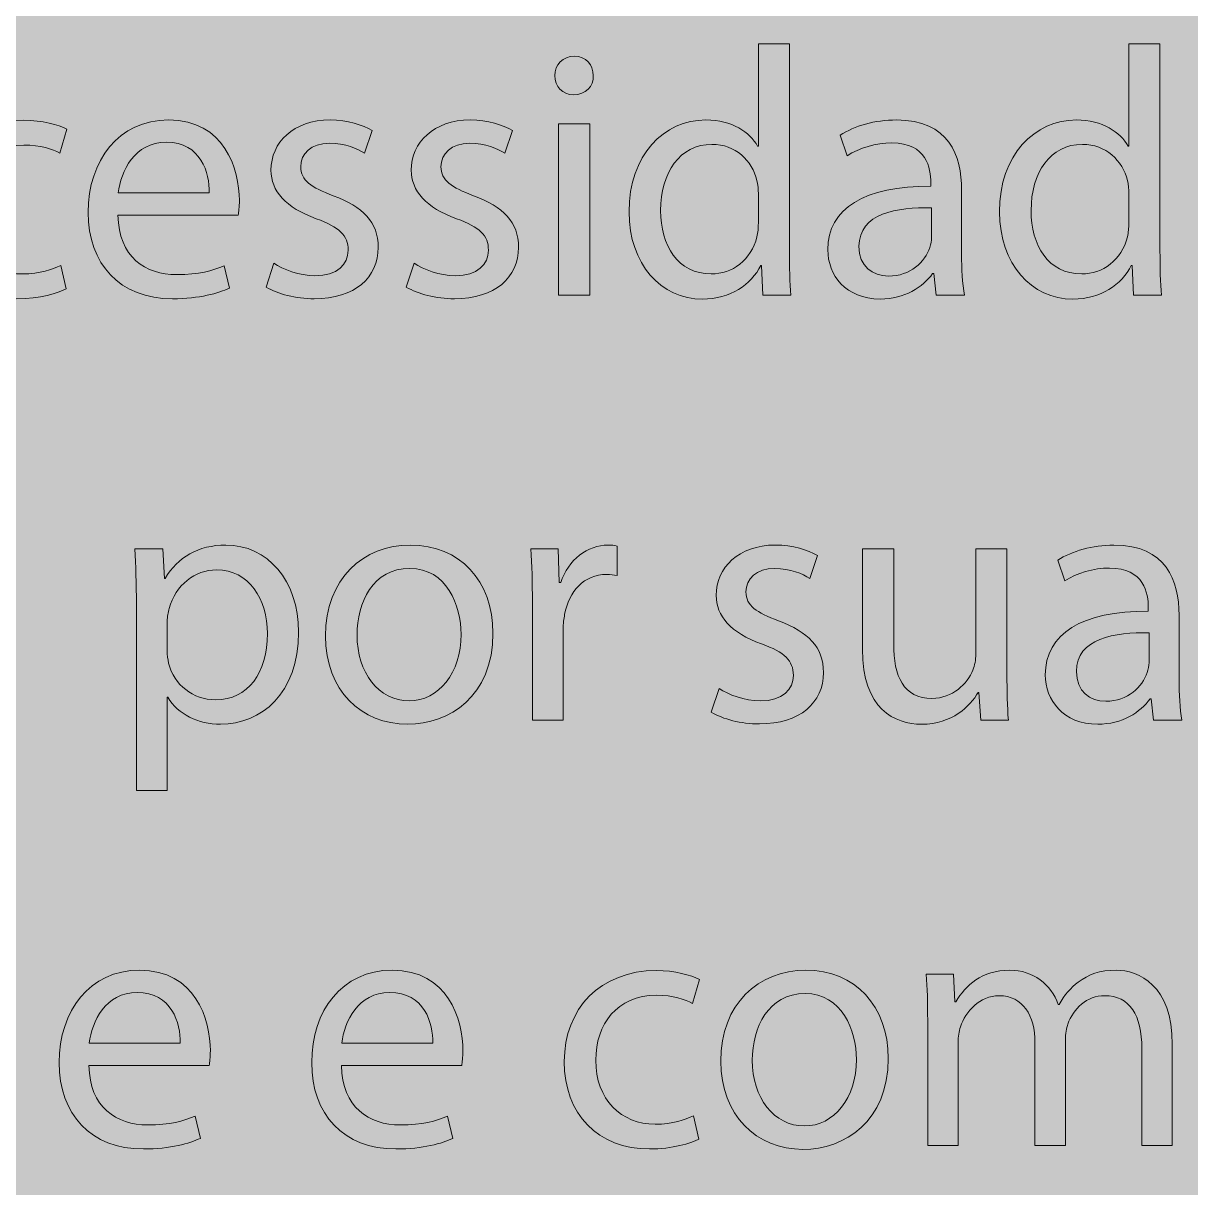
# Model space of a CAD drawing. Header units: inches. Extents: x -507 to 1392, y -754 to 68.
# Drawn here: x -175.44 to -135.9, y -140.87 to -101.44 of the extents above; entities that cross this region are included whole.
import ezdxf

# ---------------------------------------------------------------- set-up
doc = ezdxf.new("R2010")
doc.units = ezdxf.units.IN
doc.header["$MEASUREMENT"] = 0
doc.layers.add('Front', color=7, linetype='Continuous')
picture_1 = doc.add_image_def('image1.png', size_in_pixel=(3301, 2181))
picture_2 = doc.add_image_def('image10.png', size_in_pixel=(3013, 3012))

# ---------------------------------------------------------------- blocks, each defined once
blk = doc.blocks.new('block 3')
at = {"layer": 'Front', "true_color": 0x326699}
h = blk.add_hatch(color=165, dxfattribs=at)
h.dxf.hatch_style = 2
h.paths.add_polyline_path([(-211, -462.1), (-211, 61.249), (581, 61.249), (581, -462.1)])
at = {"layer": 'Front'}
image = blk.add_image(picture_1, insert=(-211, -462.191), size_in_units=(792.24, 523.44), dxfattribs=at)
blk = doc.blocks.new('block 48')
at = {"layer": 'Front', "true_color": 0x231f20}
h = blk.add_hatch(color=250, dxfattribs=at)
h.dxf.hatch_style = 2
edge = h.paths.add_edge_path()
edge.add_spline(control_points=[(-149.49, -102.13), (-149.49, -102.13), (-149.49, -109.146), (-149.49, -109.146), (-149.49, -109.662), (-149.478, -110.25), (-149.442, -110.646), (-149.442, -110.646), (-150.39, -110.646), (-150.39, -110.646), (-150.39, -110.646), (-150.438, -109.638), (-150.438, -109.638), (-150.438, -109.638), (-150.461, -109.638), (-150.461, -109.638), (-150.786, -110.286), (-151.493, -110.777), (-152.44, -110.777), (-153.844, -110.777), (-154.923, -109.59), (-154.923, -107.827), (-154.935, -105.896), (-153.736, -104.709), (-152.321, -104.709), (-151.433, -104.709), (-150.833, -105.128), (-150.569, -105.596), (-150.569, -105.596), (-150.545, -105.596), (-150.545, -105.596), (-150.545, -105.596), (-150.545, -102.13), (-150.545, -102.13), (-150.545, -102.13), (-149.49, -102.13), (-149.49, -102.13)], knot_values=[0, 0, 0, 0, 1, 1, 1, 2, 2, 2, 3, 3, 3, 4, 4, 4, 5, 5, 5, 6, 6, 6, 7, 7, 7, 8, 8, 8, 9, 9, 9, 10, 10, 10, 11, 11, 11, 12, 12, 12, 12], degree=3, periodic=1)
edge = h.paths.add_edge_path()
edge.add_spline(control_points=[(-150.545, -107.204), (-150.545, -107.071), (-150.558, -106.892), (-150.594, -106.76), (-150.75, -106.088), (-151.325, -105.536), (-152.117, -105.536), (-153.208, -105.536), (-153.856, -106.496), (-153.856, -107.779), (-153.856, -108.955), (-153.28, -109.926), (-152.141, -109.926), (-151.433, -109.926), (-150.786, -109.458), (-150.594, -108.667), (-150.558, -108.522), (-150.545, -108.379), (-150.545, -108.211), (-150.545, -108.211), (-150.545, -107.204), (-150.545, -107.204)], knot_values=[0, 0, 0, 0, 1, 1, 1, 2, 2, 2, 3, 3, 3, 4, 4, 4, 5, 5, 5, 6, 6, 6, 7, 7, 7, 7], degree=3, periodic=1)
h = blk.add_hatch(color=250, dxfattribs=at)
h.dxf.hatch_style = 2
edge = h.paths.add_edge_path()
edge.add_spline(control_points=[(-136.938, -102.13), (-136.938, -102.13), (-136.938, -109.146), (-136.938, -109.146), (-136.938, -109.662), (-136.926, -110.25), (-136.891, -110.646), (-136.891, -110.646), (-137.838, -110.646), (-137.838, -110.646), (-137.838, -110.646), (-137.886, -109.638), (-137.886, -109.638), (-137.886, -109.638), (-137.91, -109.638), (-137.91, -109.638), (-138.234, -110.286), (-138.941, -110.777), (-139.889, -110.777), (-141.292, -110.777), (-142.372, -109.59), (-142.372, -107.827), (-142.383, -105.896), (-141.184, -104.709), (-139.769, -104.709), (-138.881, -104.709), (-138.282, -105.128), (-138.018, -105.596), (-138.018, -105.596), (-137.994, -105.596), (-137.994, -105.596), (-137.994, -105.596), (-137.994, -102.13), (-137.994, -102.13), (-137.994, -102.13), (-136.938, -102.13), (-136.938, -102.13)], knot_values=[0, 0, 0, 0, 1, 1, 1, 2, 2, 2, 3, 3, 3, 4, 4, 4, 5, 5, 5, 6, 6, 6, 7, 7, 7, 8, 8, 8, 9, 9, 9, 10, 10, 10, 11, 11, 11, 12, 12, 12, 12], degree=3, periodic=1)
edge = h.paths.add_edge_path()
edge.add_spline(control_points=[(-137.994, -107.204), (-137.994, -107.071), (-138.006, -106.892), (-138.042, -106.76), (-138.198, -106.088), (-138.773, -105.536), (-139.565, -105.536), (-140.656, -105.536), (-141.304, -106.496), (-141.304, -107.779), (-141.304, -108.955), (-140.729, -109.926), (-139.589, -109.926), (-138.881, -109.926), (-138.234, -109.458), (-138.042, -108.667), (-138.006, -108.522), (-137.994, -108.379), (-137.994, -108.211), (-137.994, -108.211), (-137.994, -107.204), (-137.994, -107.204)], knot_values=[0, 0, 0, 0, 1, 1, 1, 2, 2, 2, 3, 3, 3, 4, 4, 4, 5, 5, 5, 6, 6, 6, 7, 7, 7, 7], degree=3, periodic=1)
h = blk.add_hatch(color=250, dxfattribs=at)
h.dxf.hatch_style = 2
edge = h.paths.add_edge_path()
edge.add_spline(control_points=[(-156.136, -103.209), (-156.124, -103.569), (-156.388, -103.857), (-156.808, -103.857), (-157.18, -103.857), (-157.443, -103.569), (-157.443, -103.209), (-157.443, -102.838), (-157.167, -102.55), (-156.784, -102.55), (-156.388, -102.55), (-156.136, -102.838), (-156.136, -103.209)], knot_values=[0, 0, 0, 0, 1, 1, 1, 2, 2, 2, 3, 3, 3, 4, 4, 4, 4], degree=3, periodic=1)
h.paths.add_polyline_path([(-157.312, -110.646), (-157.312, -104.841), (-156.256, -104.841), (-156.256, -110.646)])
h = blk.add_hatch(color=250, dxfattribs=at)
h.dxf.hatch_style = 2
edge = h.paths.add_edge_path()
edge.add_spline(control_points=[(-173.994, -110.43), (-174.27, -110.574), (-174.881, -110.766), (-175.661, -110.766), (-177.412, -110.766), (-178.551, -109.578), (-178.551, -107.803), (-178.551, -106.016), (-177.328, -104.721), (-175.433, -104.721), (-174.809, -104.721), (-174.257, -104.876), (-173.97, -105.021), (-173.97, -105.021), (-174.209, -105.836), (-174.209, -105.836), (-174.461, -105.692), (-174.857, -105.56), (-175.433, -105.56), (-176.764, -105.56), (-177.484, -106.544), (-177.484, -107.755), (-177.484, -109.098), (-176.62, -109.926), (-175.469, -109.926), (-174.869, -109.926), (-174.473, -109.77), (-174.173, -109.638), (-174.173, -109.638), (-173.994, -110.43), (-173.994, -110.43)], knot_values=[0, 0, 0, 0, 1, 1, 1, 2, 2, 2, 3, 3, 3, 4, 4, 4, 5, 5, 5, 6, 6, 6, 7, 7, 7, 8, 8, 8, 9, 9, 9, 10, 10, 10, 10], degree=3, periodic=1)
h = blk.add_hatch(color=250, dxfattribs=at)
h.dxf.hatch_style = 2
edge = h.paths.add_edge_path()
edge.add_spline(control_points=[(-172.24, -107.935), (-172.216, -109.362), (-171.305, -109.95), (-170.249, -109.95), (-169.494, -109.95), (-169.038, -109.818), (-168.642, -109.65), (-168.642, -109.65), (-168.462, -110.406), (-168.462, -110.406), (-168.834, -110.574), (-169.469, -110.766), (-170.393, -110.766), (-172.18, -110.766), (-173.248, -109.59), (-173.248, -107.839), (-173.248, -106.088), (-172.216, -104.709), (-170.525, -104.709), (-168.63, -104.709), (-168.126, -106.376), (-168.126, -107.443), (-168.126, -107.659), (-168.15, -107.827), (-168.162, -107.935), (-168.162, -107.935), (-172.24, -107.935), (-172.24, -107.935)], knot_values=[0, 0, 0, 0, 1, 1, 1, 2, 2, 2, 3, 3, 3, 4, 4, 4, 5, 5, 5, 6, 6, 6, 7, 7, 7, 8, 8, 8, 9, 9, 9, 9], degree=3, periodic=1)
edge = h.paths.add_edge_path()
edge.add_spline(control_points=[(-169.146, -107.179), (-169.134, -106.508), (-169.421, -105.464), (-170.609, -105.464), (-171.676, -105.464), (-172.144, -106.448), (-172.228, -107.179), (-172.228, -107.179), (-169.146, -107.179), (-169.146, -107.179)], knot_values=[0, 0, 0, 0, 1, 1, 1, 2, 2, 2, 3, 3, 3, 3], degree=3, periodic=1)
h = blk.add_hatch(color=250, dxfattribs=at)
h.dxf.hatch_style = 2
edge = h.paths.add_edge_path()
edge.add_spline(control_points=[(-166.959, -109.566), (-166.647, -109.77), (-166.096, -109.986), (-165.568, -109.986), (-164.8, -109.986), (-164.441, -109.602), (-164.441, -109.123), (-164.441, -108.619), (-164.741, -108.343), (-165.52, -108.055), (-166.563, -107.683), (-167.055, -107.107), (-167.055, -106.412), (-167.055, -105.477), (-166.3, -104.709), (-165.052, -104.709), (-164.465, -104.709), (-163.949, -104.876), (-163.625, -105.068), (-163.625, -105.068), (-163.889, -105.836), (-163.889, -105.836), (-164.117, -105.692), (-164.537, -105.5), (-165.076, -105.5), (-165.7, -105.5), (-166.048, -105.86), (-166.048, -106.292), (-166.048, -106.771), (-165.7, -106.987), (-164.944, -107.275), (-163.937, -107.659), (-163.421, -108.163), (-163.421, -109.026), (-163.421, -110.046), (-164.213, -110.766), (-165.592, -110.766), (-166.228, -110.766), (-166.815, -110.609), (-167.223, -110.37), (-167.223, -110.37), (-166.959, -109.566), (-166.959, -109.566)], knot_values=[0, 0, 0, 0, 1, 1, 1, 2, 2, 2, 3, 3, 3, 4, 4, 4, 5, 5, 5, 6, 6, 6, 7, 7, 7, 8, 8, 8, 9, 9, 9, 10, 10, 10, 11, 11, 11, 12, 12, 12, 13, 13, 13, 14, 14, 14, 14], degree=3, periodic=1)
h = blk.add_hatch(color=250, dxfattribs=at)
h.dxf.hatch_style = 2
edge = h.paths.add_edge_path()
edge.add_spline(control_points=[(-162.208, -109.566), (-161.896, -109.77), (-161.344, -109.986), (-160.816, -109.986), (-160.048, -109.986), (-159.689, -109.602), (-159.689, -109.123), (-159.689, -108.619), (-159.989, -108.343), (-160.768, -108.055), (-161.812, -107.683), (-162.303, -107.107), (-162.303, -106.412), (-162.303, -105.477), (-161.548, -104.709), (-160.3, -104.709), (-159.713, -104.709), (-159.197, -104.876), (-158.873, -105.068), (-158.873, -105.068), (-159.137, -105.836), (-159.137, -105.836), (-159.365, -105.692), (-159.785, -105.5), (-160.324, -105.5), (-160.948, -105.5), (-161.296, -105.86), (-161.296, -106.292), (-161.296, -106.771), (-160.948, -106.987), (-160.192, -107.275), (-159.185, -107.659), (-158.669, -108.163), (-158.669, -109.026), (-158.669, -110.046), (-159.461, -110.766), (-160.84, -110.766), (-161.476, -110.766), (-162.063, -110.609), (-162.471, -110.37), (-162.471, -110.37), (-162.208, -109.566), (-162.208, -109.566)], knot_values=[0, 0, 0, 0, 1, 1, 1, 2, 2, 2, 3, 3, 3, 4, 4, 4, 5, 5, 5, 6, 6, 6, 7, 7, 7, 8, 8, 8, 9, 9, 9, 10, 10, 10, 11, 11, 11, 12, 12, 12, 13, 13, 13, 14, 14, 14, 14], degree=3, periodic=1)
h = blk.add_hatch(color=250, dxfattribs=at)
h.dxf.hatch_style = 2
edge = h.paths.add_edge_path()
edge.add_spline(control_points=[(-144.521, -110.646), (-144.521, -110.646), (-144.605, -109.914), (-144.605, -109.914), (-144.605, -109.914), (-144.642, -109.914), (-144.642, -109.914), (-144.965, -110.37), (-145.589, -110.777), (-146.417, -110.777), (-147.592, -110.777), (-148.191, -109.95), (-148.191, -109.11), (-148.191, -107.707), (-146.944, -106.939), (-144.702, -106.952), (-144.702, -106.952), (-144.702, -106.832), (-144.702, -106.832), (-144.702, -106.352), (-144.833, -105.488), (-146.021, -105.488), (-146.561, -105.488), (-147.124, -105.656), (-147.532, -105.92), (-147.532, -105.92), (-147.772, -105.225), (-147.772, -105.225), (-147.292, -104.913), (-146.597, -104.709), (-145.865, -104.709), (-144.09, -104.709), (-143.658, -105.92), (-143.658, -107.083), (-143.658, -107.083), (-143.658, -109.254), (-143.658, -109.254), (-143.658, -109.758), (-143.634, -110.25), (-143.562, -110.646), (-143.562, -110.646), (-144.521, -110.646), (-144.521, -110.646)], knot_values=[0, 0, 0, 0, 1, 1, 1, 2, 2, 2, 3, 3, 3, 4, 4, 4, 5, 5, 5, 6, 6, 6, 7, 7, 7, 8, 8, 8, 9, 9, 9, 10, 10, 10, 11, 11, 11, 12, 12, 12, 13, 13, 13, 14, 14, 14, 14], degree=3, periodic=1)
edge = h.paths.add_edge_path()
edge.add_spline(control_points=[(-144.678, -107.683), (-145.829, -107.659), (-147.136, -107.863), (-147.136, -108.99), (-147.136, -109.674), (-146.68, -109.998), (-146.141, -109.998), (-145.385, -109.998), (-144.905, -109.518), (-144.737, -109.026), (-144.702, -108.918), (-144.678, -108.798), (-144.678, -108.69), (-144.678, -108.69), (-144.678, -107.683), (-144.678, -107.683)], knot_values=[0, 0, 0, 0, 1, 1, 1, 2, 2, 2, 3, 3, 3, 4, 4, 4, 5, 5, 5, 5], degree=3, periodic=1)
h = blk.add_hatch(color=250, dxfattribs=at)
h.dxf.hatch_style = 2
edge = h.paths.add_edge_path()
edge.add_spline(control_points=[(-171.616, -121.136), (-171.616, -120.392), (-171.64, -119.792), (-171.664, -119.241), (-171.664, -119.241), (-170.716, -119.241), (-170.716, -119.241), (-170.716, -119.241), (-170.668, -120.236), (-170.668, -120.236), (-170.668, -120.236), (-170.644, -120.236), (-170.644, -120.236), (-170.212, -119.528), (-169.529, -119.109), (-168.582, -119.109), (-167.178, -119.109), (-166.123, -120.296), (-166.123, -122.059), (-166.123, -124.146), (-167.394, -125.177), (-168.761, -125.177), (-169.529, -125.177), (-170.201, -124.841), (-170.548, -124.266), (-170.548, -124.266), (-170.572, -124.266), (-170.572, -124.266), (-170.572, -124.266), (-170.572, -127.42), (-170.572, -127.42), (-170.572, -127.42), (-171.616, -127.42), (-171.616, -127.42), (-171.616, -127.42), (-171.616, -121.136), (-171.616, -121.136)], knot_values=[0, 0, 0, 0, 1, 1, 1, 2, 2, 2, 3, 3, 3, 4, 4, 4, 5, 5, 5, 6, 6, 6, 7, 7, 7, 8, 8, 8, 9, 9, 9, 10, 10, 10, 11, 11, 11, 12, 12, 12, 12], degree=3, periodic=1)
edge = h.paths.add_edge_path()
edge.add_spline(control_points=[(-170.572, -122.683), (-170.572, -122.838), (-170.548, -122.982), (-170.524, -123.114), (-170.333, -123.846), (-169.697, -124.35), (-168.941, -124.35), (-167.826, -124.35), (-167.178, -123.438), (-167.178, -122.107), (-167.178, -120.944), (-167.79, -119.948), (-168.905, -119.948), (-169.625, -119.948), (-170.296, -120.464), (-170.5, -121.255), (-170.536, -121.387), (-170.572, -121.543), (-170.572, -121.687), (-170.572, -121.687), (-170.572, -122.683), (-170.572, -122.683)], knot_values=[0, 0, 0, 0, 1, 1, 1, 2, 2, 2, 3, 3, 3, 4, 4, 4, 5, 5, 5, 6, 6, 6, 7, 7, 7, 7], degree=3, periodic=1)
h = blk.add_hatch(color=250, dxfattribs=at)
h.dxf.hatch_style = 2
edge = h.paths.add_edge_path()
edge.add_spline(control_points=[(-159.535, -122.095), (-159.535, -124.242), (-161.021, -125.177), (-162.425, -125.177), (-163.996, -125.177), (-165.208, -124.026), (-165.208, -122.191), (-165.208, -120.248), (-163.936, -119.109), (-162.329, -119.109), (-160.662, -119.109), (-159.535, -120.32), (-159.535, -122.095)], knot_values=[0, 0, 0, 0, 1, 1, 1, 2, 2, 2, 3, 3, 3, 4, 4, 4, 4], degree=3, periodic=1)
edge = h.paths.add_edge_path()
edge.add_spline(control_points=[(-164.14, -122.155), (-164.14, -123.426), (-163.408, -124.386), (-162.377, -124.386), (-161.37, -124.386), (-160.614, -123.438), (-160.614, -122.131), (-160.614, -121.147), (-161.105, -119.9), (-162.353, -119.9), (-163.6, -119.9), (-164.14, -121.052), (-164.14, -122.155)], knot_values=[0, 0, 0, 0, 1, 1, 1, 2, 2, 2, 3, 3, 3, 4, 4, 4, 4], degree=3, periodic=1)
h = blk.add_hatch(color=250, dxfattribs=at)
h.dxf.hatch_style = 2
edge = h.paths.add_edge_path()
edge.add_spline(control_points=[(-158.2, -121.052), (-158.2, -120.368), (-158.212, -119.78), (-158.248, -119.241), (-158.248, -119.241), (-157.324, -119.241), (-157.324, -119.241), (-157.324, -119.241), (-157.288, -120.38), (-157.288, -120.38), (-157.288, -120.38), (-157.24, -120.38), (-157.24, -120.38), (-156.977, -119.601), (-156.341, -119.109), (-155.633, -119.109), (-155.513, -119.109), (-155.429, -119.121), (-155.333, -119.145), (-155.333, -119.145), (-155.333, -120.14), (-155.333, -120.14), (-155.441, -120.116), (-155.549, -120.104), (-155.693, -120.104), (-156.437, -120.104), (-156.964, -120.668), (-157.108, -121.459), (-157.132, -121.604), (-157.156, -121.771), (-157.156, -121.951), (-157.156, -121.951), (-157.156, -125.045), (-157.156, -125.045), (-157.156, -125.045), (-158.2, -125.045), (-158.2, -125.045), (-158.2, -125.045), (-158.2, -121.052), (-158.2, -121.052)], knot_values=[0, 0, 0, 0, 1, 1, 1, 2, 2, 2, 3, 3, 3, 4, 4, 4, 5, 5, 5, 6, 6, 6, 7, 7, 7, 8, 8, 8, 9, 9, 9, 10, 10, 10, 11, 11, 11, 12, 12, 12, 13, 13, 13, 13], degree=3, periodic=1)
h = blk.add_hatch(color=250, dxfattribs=at)
h.dxf.hatch_style = 2
edge = h.paths.add_edge_path()
edge.add_spline(control_points=[(-151.876, -123.966), (-151.564, -124.17), (-151.012, -124.386), (-150.484, -124.386), (-149.717, -124.386), (-149.357, -124.002), (-149.357, -123.522), (-149.357, -123.019), (-149.657, -122.743), (-150.437, -122.455), (-151.48, -122.083), (-151.972, -121.507), (-151.972, -120.812), (-151.972, -119.876), (-151.216, -119.109), (-149.969, -119.109), (-149.381, -119.109), (-148.865, -119.276), (-148.542, -119.468), (-148.542, -119.468), (-148.806, -120.236), (-148.806, -120.236), (-149.033, -120.092), (-149.453, -119.9), (-149.993, -119.9), (-150.617, -119.9), (-150.964, -120.26), (-150.964, -120.692), (-150.964, -121.171), (-150.617, -121.387), (-149.861, -121.675), (-148.854, -122.059), (-148.338, -122.563), (-148.338, -123.426), (-148.338, -124.446), (-149.129, -125.166), (-150.509, -125.166), (-151.144, -125.166), (-151.732, -125.009), (-152.14, -124.77), (-152.14, -124.77), (-151.876, -123.966), (-151.876, -123.966)], knot_values=[0, 0, 0, 0, 1, 1, 1, 2, 2, 2, 3, 3, 3, 4, 4, 4, 5, 5, 5, 6, 6, 6, 7, 7, 7, 8, 8, 8, 9, 9, 9, 10, 10, 10, 11, 11, 11, 12, 12, 12, 13, 13, 13, 14, 14, 14, 14], degree=3, periodic=1)
h = blk.add_hatch(color=250, dxfattribs=at)
h.dxf.hatch_style = 2
edge = h.paths.add_edge_path()
edge.add_spline(control_points=[(-142.123, -123.462), (-142.123, -124.062), (-142.111, -124.59), (-142.075, -125.045), (-142.075, -125.045), (-143.01, -125.045), (-143.01, -125.045), (-143.01, -125.045), (-143.07, -124.098), (-143.07, -124.098), (-143.07, -124.098), (-143.094, -124.098), (-143.094, -124.098), (-143.37, -124.566), (-143.981, -125.177), (-145.013, -125.177), (-145.924, -125.177), (-147.016, -124.674), (-147.016, -122.635), (-147.016, -122.635), (-147.016, -119.241), (-147.016, -119.241), (-147.016, -119.241), (-145.96, -119.241), (-145.96, -119.241), (-145.96, -119.241), (-145.96, -122.455), (-145.96, -122.455), (-145.96, -123.558), (-145.625, -124.302), (-144.665, -124.302), (-143.958, -124.302), (-143.466, -123.81), (-143.274, -123.342), (-143.214, -123.187), (-143.178, -122.995), (-143.178, -122.803), (-143.178, -122.803), (-143.178, -119.241), (-143.178, -119.241), (-143.178, -119.241), (-142.123, -119.241), (-142.123, -119.241), (-142.123, -119.241), (-142.123, -123.462), (-142.123, -123.462)], knot_values=[0, 0, 0, 0, 1, 1, 1, 2, 2, 2, 3, 3, 3, 4, 4, 4, 5, 5, 5, 6, 6, 6, 7, 7, 7, 8, 8, 8, 9, 9, 9, 10, 10, 10, 11, 11, 11, 12, 12, 12, 13, 13, 13, 14, 14, 14, 15, 15, 15, 15], degree=3, periodic=1)
h = blk.add_hatch(color=250, dxfattribs=at)
h.dxf.hatch_style = 2
edge = h.paths.add_edge_path()
edge.add_spline(control_points=[(-137.154, -125.045), (-137.154, -125.045), (-137.238, -124.314), (-137.238, -124.314), (-137.238, -124.314), (-137.274, -124.314), (-137.274, -124.314), (-137.598, -124.77), (-138.221, -125.177), (-139.049, -125.177), (-140.224, -125.177), (-140.824, -124.35), (-140.824, -123.51), (-140.824, -122.107), (-139.577, -121.339), (-137.334, -121.352), (-137.334, -121.352), (-137.334, -121.231), (-137.334, -121.231), (-137.334, -120.752), (-137.466, -119.888), (-138.653, -119.888), (-139.193, -119.888), (-139.756, -120.056), (-140.164, -120.32), (-140.164, -120.32), (-140.404, -119.625), (-140.404, -119.625), (-139.924, -119.312), (-139.229, -119.109), (-138.497, -119.109), (-136.722, -119.109), (-136.291, -120.32), (-136.291, -121.483), (-136.291, -121.483), (-136.291, -123.654), (-136.291, -123.654), (-136.291, -124.158), (-136.267, -124.649), (-136.194, -125.045), (-136.194, -125.045), (-137.154, -125.045), (-137.154, -125.045)], knot_values=[0, 0, 0, 0, 1, 1, 1, 2, 2, 2, 3, 3, 3, 4, 4, 4, 5, 5, 5, 6, 6, 6, 7, 7, 7, 8, 8, 8, 9, 9, 9, 10, 10, 10, 11, 11, 11, 12, 12, 12, 13, 13, 13, 14, 14, 14, 14], degree=3, periodic=1)
edge = h.paths.add_edge_path()
edge.add_spline(control_points=[(-137.31, -122.083), (-138.461, -122.059), (-139.769, -122.263), (-139.769, -123.39), (-139.769, -124.074), (-139.312, -124.398), (-138.773, -124.398), (-138.018, -124.398), (-137.538, -123.918), (-137.37, -123.426), (-137.334, -123.318), (-137.31, -123.198), (-137.31, -123.09), (-137.31, -123.09), (-137.31, -122.083), (-137.31, -122.083)], knot_values=[0, 0, 0, 0, 1, 1, 1, 2, 2, 2, 3, 3, 3, 4, 4, 4, 5, 5, 5, 5], degree=3, periodic=1)
h = blk.add_hatch(color=250, dxfattribs=at)
h.dxf.hatch_style = 2
edge = h.paths.add_edge_path()
edge.add_spline(control_points=[(-173.224, -136.735), (-173.2, -138.162), (-172.289, -138.75), (-171.233, -138.75), (-170.478, -138.75), (-170.022, -138.618), (-169.626, -138.45), (-169.626, -138.45), (-169.446, -139.206), (-169.446, -139.206), (-169.818, -139.374), (-170.454, -139.565), (-171.377, -139.565), (-173.165, -139.565), (-174.232, -138.39), (-174.232, -136.639), (-174.232, -134.888), (-173.2, -133.509), (-171.509, -133.509), (-169.614, -133.509), (-169.11, -135.176), (-169.11, -136.243), (-169.11, -136.459), (-169.135, -136.627), (-169.146, -136.735), (-169.146, -136.735), (-173.224, -136.735), (-173.224, -136.735)], knot_values=[0, 0, 0, 0, 1, 1, 1, 2, 2, 2, 3, 3, 3, 4, 4, 4, 5, 5, 5, 6, 6, 6, 7, 7, 7, 8, 8, 8, 9, 9, 9, 9], degree=3, periodic=1)
edge = h.paths.add_edge_path()
edge.add_spline(control_points=[(-170.13, -135.979), (-170.118, -135.308), (-170.406, -134.264), (-171.593, -134.264), (-172.661, -134.264), (-173.128, -135.248), (-173.212, -135.979), (-173.212, -135.979), (-170.13, -135.979), (-170.13, -135.979)], knot_values=[0, 0, 0, 0, 1, 1, 1, 2, 2, 2, 3, 3, 3, 3], degree=3, periodic=1)
h = blk.add_hatch(color=250, dxfattribs=at)
h.dxf.hatch_style = 2
edge = h.paths.add_edge_path()
edge.add_spline(control_points=[(-164.668, -136.735), (-164.644, -138.162), (-163.732, -138.75), (-162.677, -138.75), (-161.922, -138.75), (-161.466, -138.618), (-161.07, -138.45), (-161.07, -138.45), (-160.89, -139.206), (-160.89, -139.206), (-161.262, -139.374), (-161.897, -139.565), (-162.821, -139.565), (-164.608, -139.565), (-165.676, -138.39), (-165.676, -136.639), (-165.676, -134.888), (-164.644, -133.509), (-162.953, -133.509), (-161.058, -133.509), (-160.554, -135.176), (-160.554, -136.243), (-160.554, -136.459), (-160.579, -136.627), (-160.59, -136.735), (-160.59, -136.735), (-164.668, -136.735), (-164.668, -136.735)], knot_values=[0, 0, 0, 0, 1, 1, 1, 2, 2, 2, 3, 3, 3, 4, 4, 4, 5, 5, 5, 6, 6, 6, 7, 7, 7, 8, 8, 8, 9, 9, 9, 9], degree=3, periodic=1)
edge = h.paths.add_edge_path()
edge.add_spline(control_points=[(-161.574, -135.979), (-161.562, -135.308), (-161.85, -134.264), (-163.037, -134.264), (-164.104, -134.264), (-164.572, -135.248), (-164.656, -135.979), (-164.656, -135.979), (-161.574, -135.979), (-161.574, -135.979)], knot_values=[0, 0, 0, 0, 1, 1, 1, 2, 2, 2, 3, 3, 3, 3], degree=3, periodic=1)
h = blk.add_hatch(color=250, dxfattribs=at)
h.dxf.hatch_style = 2
edge = h.paths.add_edge_path()
edge.add_spline(control_points=[(-152.562, -139.229), (-152.838, -139.374), (-153.45, -139.565), (-154.229, -139.565), (-155.98, -139.565), (-157.12, -138.378), (-157.12, -136.603), (-157.12, -134.816), (-155.896, -133.521), (-154.001, -133.521), (-153.378, -133.521), (-152.826, -133.676), (-152.539, -133.82), (-152.539, -133.82), (-152.778, -134.636), (-152.778, -134.636), (-153.03, -134.492), (-153.426, -134.36), (-154.001, -134.36), (-155.333, -134.36), (-156.053, -135.344), (-156.053, -136.555), (-156.053, -137.898), (-155.189, -138.726), (-154.038, -138.726), (-153.438, -138.726), (-153.042, -138.57), (-152.742, -138.438), (-152.742, -138.438), (-152.562, -139.229), (-152.562, -139.229)], knot_values=[0, 0, 0, 0, 1, 1, 1, 2, 2, 2, 3, 3, 3, 4, 4, 4, 5, 5, 5, 6, 6, 6, 7, 7, 7, 8, 8, 8, 9, 9, 9, 10, 10, 10, 10], degree=3, periodic=1)
h = blk.add_hatch(color=250, dxfattribs=at)
h.dxf.hatch_style = 2
edge = h.paths.add_edge_path()
edge.add_spline(control_points=[(-146.143, -136.495), (-146.143, -138.642), (-147.63, -139.577), (-149.033, -139.577), (-150.604, -139.577), (-151.816, -138.426), (-151.816, -136.591), (-151.816, -134.648), (-150.544, -133.509), (-148.938, -133.509), (-147.27, -133.509), (-146.143, -134.72), (-146.143, -136.495)], knot_values=[0, 0, 0, 0, 1, 1, 1, 2, 2, 2, 3, 3, 3, 4, 4, 4, 4], degree=3, periodic=1)
edge = h.paths.add_edge_path()
edge.add_spline(control_points=[(-150.749, -136.555), (-150.749, -137.826), (-150.017, -138.786), (-148.985, -138.786), (-147.978, -138.786), (-147.222, -137.838), (-147.222, -136.531), (-147.222, -135.547), (-147.714, -134.3), (-148.961, -134.3), (-150.208, -134.3), (-150.749, -135.452), (-150.749, -136.555)], knot_values=[0, 0, 0, 0, 1, 1, 1, 2, 2, 2, 3, 3, 3, 4, 4, 4, 4], degree=3, periodic=1)
h = blk.add_hatch(color=250, dxfattribs=at)
h.dxf.hatch_style = 2
edge = h.paths.add_edge_path()
edge.add_spline(control_points=[(-144.808, -135.211), (-144.808, -134.612), (-144.82, -134.12), (-144.856, -133.641), (-144.856, -133.641), (-143.933, -133.641), (-143.933, -133.641), (-143.933, -133.641), (-143.885, -134.576), (-143.885, -134.576), (-143.885, -134.576), (-143.849, -134.576), (-143.849, -134.576), (-143.525, -134.024), (-142.985, -133.509), (-142.025, -133.509), (-141.234, -133.509), (-140.634, -133.988), (-140.382, -134.672), (-140.382, -134.672), (-140.358, -134.672), (-140.358, -134.672), (-140.179, -134.348), (-139.951, -134.096), (-139.711, -133.917), (-139.363, -133.652), (-138.979, -133.509), (-138.428, -133.509), (-137.66, -133.509), (-136.521, -134.012), (-136.521, -136.027), (-136.521, -136.027), (-136.521, -139.445), (-136.521, -139.445), (-136.521, -139.445), (-137.552, -139.445), (-137.552, -139.445), (-137.552, -139.445), (-137.552, -136.159), (-137.552, -136.159), (-137.552, -135.044), (-137.96, -134.372), (-138.812, -134.372), (-139.411, -134.372), (-139.879, -134.816), (-140.059, -135.332), (-140.106, -135.476), (-140.143, -135.667), (-140.143, -135.859), (-140.143, -135.859), (-140.143, -139.445), (-140.143, -139.445), (-140.143, -139.445), (-141.174, -139.445), (-141.174, -139.445), (-141.174, -139.445), (-141.174, -135.967), (-141.174, -135.967), (-141.174, -135.044), (-141.582, -134.372), (-142.385, -134.372), (-143.045, -134.372), (-143.525, -134.9), (-143.693, -135.428), (-143.752, -135.583), (-143.777, -135.763), (-143.777, -135.943), (-143.777, -135.943), (-143.777, -139.445), (-143.777, -139.445), (-143.777, -139.445), (-144.808, -139.445), (-144.808, -139.445), (-144.808, -139.445), (-144.808, -135.211), (-144.808, -135.211)], knot_values=[0, 0, 0, 0, 1, 1, 1, 2, 2, 2, 3, 3, 3, 4, 4, 4, 5, 5, 5, 6, 6, 6, 7, 7, 7, 8, 8, 8, 9, 9, 9, 10, 10, 10, 11, 11, 11, 12, 12, 12, 13, 13, 13, 14, 14, 14, 15, 15, 15, 16, 16, 16, 17, 17, 17, 18, 18, 18, 19, 19, 19, 20, 20, 20, 21, 21, 21, 22, 22, 22, 23, 23, 23, 24, 24, 24, 25, 25, 25, 25], degree=3, periodic=1)
at = {"layer": 'Front', "lineweight": 0}
blk.add_lwpolyline([(-157.312, -110.646), (-157.312, -104.841), (-156.256, -104.841), (-156.256, -110.646), (-157.312, -110.646)], dxfattribs=at)
for points, knots in [([(-149.49, -102.13), (-149.49, -102.13), (-149.49, -109.146), (-149.49, -109.146), (-149.49, -109.662), (-149.478, -110.25), (-149.442, -110.646), (-149.442, -110.646), (-150.39, -110.646), (-150.39, -110.646), (-150.39, -110.646), (-150.438, -109.638), (-150.438, -109.638), (-150.438, -109.638), (-150.461, -109.638), (-150.461, -109.638), (-150.786, -110.286), (-151.493, -110.777), (-152.44, -110.777), (-153.844, -110.777), (-154.923, -109.59), (-154.923, -107.827), (-154.935, -105.896), (-153.736, -104.709), (-152.321, -104.709), (-151.433, -104.709), (-150.833, -105.128), (-150.569, -105.596), (-150.569, -105.596), (-150.545, -105.596), (-150.545, -105.596), (-150.545, -105.596), (-150.545, -102.13), (-150.545, -102.13), (-150.545, -102.13), (-149.49, -102.13), (-149.49, -102.13)], [0, 0, 0, 0, 1, 1, 1, 2, 2, 2, 3, 3, 3, 4, 4, 4, 5, 5, 5, 6, 6, 6, 7, 7, 7, 8, 8, 8, 9, 9, 9, 10, 10, 10, 11, 11, 11, 12, 12, 12, 12]), ([(-136.938, -102.13), (-136.938, -102.13), (-136.938, -109.146), (-136.938, -109.146), (-136.938, -109.662), (-136.926, -110.25), (-136.891, -110.646), (-136.891, -110.646), (-137.838, -110.646), (-137.838, -110.646), (-137.838, -110.646), (-137.886, -109.638), (-137.886, -109.638), (-137.886, -109.638), (-137.91, -109.638), (-137.91, -109.638), (-138.234, -110.286), (-138.941, -110.777), (-139.889, -110.777), (-141.292, -110.777), (-142.372, -109.59), (-142.372, -107.827), (-142.383, -105.896), (-141.184, -104.709), (-139.769, -104.709), (-138.881, -104.709), (-138.282, -105.128), (-138.018, -105.596), (-138.018, -105.596), (-137.994, -105.596), (-137.994, -105.596), (-137.994, -105.596), (-137.994, -102.13), (-137.994, -102.13), (-137.994, -102.13), (-136.938, -102.13), (-136.938, -102.13)], [0, 0, 0, 0, 1, 1, 1, 2, 2, 2, 3, 3, 3, 4, 4, 4, 5, 5, 5, 6, 6, 6, 7, 7, 7, 8, 8, 8, 9, 9, 9, 10, 10, 10, 11, 11, 11, 12, 12, 12, 12]), ([(-156.136, -103.209), (-156.124, -103.569), (-156.388, -103.857), (-156.808, -103.857), (-157.18, -103.857), (-157.443, -103.569), (-157.443, -103.209), (-157.443, -102.838), (-157.167, -102.55), (-156.784, -102.55), (-156.388, -102.55), (-156.136, -102.838), (-156.136, -103.209)], [0, 0, 0, 0, 1, 1, 1, 2, 2, 2, 3, 3, 3, 4, 4, 4, 4]), ([(-173.994, -110.43), (-174.27, -110.574), (-174.881, -110.766), (-175.661, -110.766), (-177.412, -110.766), (-178.551, -109.578), (-178.551, -107.803), (-178.551, -106.016), (-177.328, -104.721), (-175.433, -104.721), (-174.809, -104.721), (-174.257, -104.876), (-173.97, -105.021), (-173.97, -105.021), (-174.209, -105.836), (-174.209, -105.836), (-174.461, -105.692), (-174.857, -105.56), (-175.433, -105.56), (-176.764, -105.56), (-177.484, -106.544), (-177.484, -107.755), (-177.484, -109.098), (-176.62, -109.926), (-175.469, -109.926), (-174.869, -109.926), (-174.473, -109.77), (-174.173, -109.638), (-174.173, -109.638), (-173.994, -110.43), (-173.994, -110.43)], [0, 0, 0, 0, 1, 1, 1, 2, 2, 2, 3, 3, 3, 4, 4, 4, 5, 5, 5, 6, 6, 6, 7, 7, 7, 8, 8, 8, 9, 9, 9, 10, 10, 10, 10]), ([(-172.24, -107.935), (-172.216, -109.362), (-171.305, -109.95), (-170.249, -109.95), (-169.494, -109.95), (-169.038, -109.818), (-168.642, -109.65), (-168.642, -109.65), (-168.462, -110.406), (-168.462, -110.406), (-168.834, -110.574), (-169.469, -110.766), (-170.393, -110.766), (-172.18, -110.766), (-173.248, -109.59), (-173.248, -107.839), (-173.248, -106.088), (-172.216, -104.709), (-170.525, -104.709), (-168.63, -104.709), (-168.126, -106.376), (-168.126, -107.443), (-168.126, -107.659), (-168.15, -107.827), (-168.162, -107.935), (-168.162, -107.935), (-172.24, -107.935), (-172.24, -107.935)], [0, 0, 0, 0, 1, 1, 1, 2, 2, 2, 3, 3, 3, 4, 4, 4, 5, 5, 5, 6, 6, 6, 7, 7, 7, 8, 8, 8, 9, 9, 9, 9]), ([(-166.959, -109.566), (-166.647, -109.77), (-166.096, -109.986), (-165.568, -109.986), (-164.8, -109.986), (-164.441, -109.602), (-164.441, -109.123), (-164.441, -108.619), (-164.741, -108.343), (-165.52, -108.055), (-166.563, -107.683), (-167.055, -107.107), (-167.055, -106.412), (-167.055, -105.477), (-166.3, -104.709), (-165.052, -104.709), (-164.465, -104.709), (-163.949, -104.876), (-163.625, -105.068), (-163.625, -105.068), (-163.889, -105.836), (-163.889, -105.836), (-164.117, -105.692), (-164.537, -105.5), (-165.076, -105.5), (-165.7, -105.5), (-166.048, -105.86), (-166.048, -106.292), (-166.048, -106.771), (-165.7, -106.987), (-164.944, -107.275), (-163.937, -107.659), (-163.421, -108.163), (-163.421, -109.026), (-163.421, -110.046), (-164.213, -110.766), (-165.592, -110.766), (-166.228, -110.766), (-166.815, -110.609), (-167.223, -110.37), (-167.223, -110.37), (-166.959, -109.566), (-166.959, -109.566)], [0, 0, 0, 0, 1, 1, 1, 2, 2, 2, 3, 3, 3, 4, 4, 4, 5, 5, 5, 6, 6, 6, 7, 7, 7, 8, 8, 8, 9, 9, 9, 10, 10, 10, 11, 11, 11, 12, 12, 12, 13, 13, 13, 14, 14, 14, 14]), ([(-162.208, -109.566), (-161.896, -109.77), (-161.344, -109.986), (-160.816, -109.986), (-160.048, -109.986), (-159.689, -109.602), (-159.689, -109.123), (-159.689, -108.619), (-159.989, -108.343), (-160.768, -108.055), (-161.812, -107.683), (-162.303, -107.107), (-162.303, -106.412), (-162.303, -105.477), (-161.548, -104.709), (-160.3, -104.709), (-159.713, -104.709), (-159.197, -104.876), (-158.873, -105.068), (-158.873, -105.068), (-159.137, -105.836), (-159.137, -105.836), (-159.365, -105.692), (-159.785, -105.5), (-160.324, -105.5), (-160.948, -105.5), (-161.296, -105.86), (-161.296, -106.292), (-161.296, -106.771), (-160.948, -106.987), (-160.192, -107.275), (-159.185, -107.659), (-158.669, -108.163), (-158.669, -109.026), (-158.669, -110.046), (-159.461, -110.766), (-160.84, -110.766), (-161.476, -110.766), (-162.063, -110.609), (-162.471, -110.37), (-162.471, -110.37), (-162.208, -109.566), (-162.208, -109.566)], [0, 0, 0, 0, 1, 1, 1, 2, 2, 2, 3, 3, 3, 4, 4, 4, 5, 5, 5, 6, 6, 6, 7, 7, 7, 8, 8, 8, 9, 9, 9, 10, 10, 10, 11, 11, 11, 12, 12, 12, 13, 13, 13, 14, 14, 14, 14]), ([(-144.521, -110.646), (-144.521, -110.646), (-144.605, -109.914), (-144.605, -109.914), (-144.605, -109.914), (-144.642, -109.914), (-144.642, -109.914), (-144.965, -110.37), (-145.589, -110.777), (-146.417, -110.777), (-147.592, -110.777), (-148.191, -109.95), (-148.191, -109.11), (-148.191, -107.707), (-146.944, -106.939), (-144.702, -106.952), (-144.702, -106.952), (-144.702, -106.832), (-144.702, -106.832), (-144.702, -106.352), (-144.833, -105.488), (-146.021, -105.488), (-146.561, -105.488), (-147.124, -105.656), (-147.532, -105.92), (-147.532, -105.92), (-147.772, -105.225), (-147.772, -105.225), (-147.292, -104.913), (-146.597, -104.709), (-145.865, -104.709), (-144.09, -104.709), (-143.658, -105.92), (-143.658, -107.083), (-143.658, -107.083), (-143.658, -109.254), (-143.658, -109.254), (-143.658, -109.758), (-143.634, -110.25), (-143.562, -110.646), (-143.562, -110.646), (-144.521, -110.646), (-144.521, -110.646)], [0, 0, 0, 0, 1, 1, 1, 2, 2, 2, 3, 3, 3, 4, 4, 4, 5, 5, 5, 6, 6, 6, 7, 7, 7, 8, 8, 8, 9, 9, 9, 10, 10, 10, 11, 11, 11, 12, 12, 12, 13, 13, 13, 14, 14, 14, 14]), ([(-169.146, -107.179), (-169.134, -106.508), (-169.421, -105.464), (-170.609, -105.464), (-171.676, -105.464), (-172.144, -106.448), (-172.228, -107.179), (-172.228, -107.179), (-169.146, -107.179), (-169.146, -107.179)], [0, 0, 0, 0, 1, 1, 1, 2, 2, 2, 3, 3, 3, 3]), ([(-150.545, -107.204), (-150.545, -107.071), (-150.558, -106.892), (-150.594, -106.76), (-150.75, -106.088), (-151.325, -105.536), (-152.117, -105.536), (-153.208, -105.536), (-153.856, -106.496), (-153.856, -107.779), (-153.856, -108.955), (-153.28, -109.926), (-152.141, -109.926), (-151.433, -109.926), (-150.786, -109.458), (-150.594, -108.667), (-150.558, -108.522), (-150.545, -108.379), (-150.545, -108.211), (-150.545, -108.211), (-150.545, -107.204), (-150.545, -107.204)], [0, 0, 0, 0, 1, 1, 1, 2, 2, 2, 3, 3, 3, 4, 4, 4, 5, 5, 5, 6, 6, 6, 7, 7, 7, 7]), ([(-137.994, -107.204), (-137.994, -107.071), (-138.006, -106.892), (-138.042, -106.76), (-138.198, -106.088), (-138.773, -105.536), (-139.565, -105.536), (-140.656, -105.536), (-141.304, -106.496), (-141.304, -107.779), (-141.304, -108.955), (-140.729, -109.926), (-139.589, -109.926), (-138.881, -109.926), (-138.234, -109.458), (-138.042, -108.667), (-138.006, -108.522), (-137.994, -108.379), (-137.994, -108.211), (-137.994, -108.211), (-137.994, -107.204), (-137.994, -107.204)], [0, 0, 0, 0, 1, 1, 1, 2, 2, 2, 3, 3, 3, 4, 4, 4, 5, 5, 5, 6, 6, 6, 7, 7, 7, 7]), ([(-144.678, -107.683), (-145.829, -107.659), (-147.136, -107.863), (-147.136, -108.99), (-147.136, -109.674), (-146.68, -109.998), (-146.141, -109.998), (-145.385, -109.998), (-144.905, -109.518), (-144.737, -109.026), (-144.702, -108.918), (-144.678, -108.798), (-144.678, -108.69), (-144.678, -108.69), (-144.678, -107.683), (-144.678, -107.683)], [0, 0, 0, 0, 1, 1, 1, 2, 2, 2, 3, 3, 3, 4, 4, 4, 5, 5, 5, 5]), ([(-171.616, -121.136), (-171.616, -120.392), (-171.64, -119.792), (-171.664, -119.241), (-171.664, -119.241), (-170.716, -119.241), (-170.716, -119.241), (-170.716, -119.241), (-170.668, -120.236), (-170.668, -120.236), (-170.668, -120.236), (-170.644, -120.236), (-170.644, -120.236), (-170.212, -119.528), (-169.529, -119.109), (-168.582, -119.109), (-167.178, -119.109), (-166.123, -120.296), (-166.123, -122.059), (-166.123, -124.146), (-167.394, -125.177), (-168.761, -125.177), (-169.529, -125.177), (-170.201, -124.841), (-170.548, -124.266), (-170.548, -124.266), (-170.572, -124.266), (-170.572, -124.266), (-170.572, -124.266), (-170.572, -127.42), (-170.572, -127.42), (-170.572, -127.42), (-171.616, -127.42), (-171.616, -127.42), (-171.616, -127.42), (-171.616, -121.136), (-171.616, -121.136)], [0, 0, 0, 0, 1, 1, 1, 2, 2, 2, 3, 3, 3, 4, 4, 4, 5, 5, 5, 6, 6, 6, 7, 7, 7, 8, 8, 8, 9, 9, 9, 10, 10, 10, 11, 11, 11, 12, 12, 12, 12]), ([(-159.535, -122.095), (-159.535, -124.242), (-161.021, -125.177), (-162.425, -125.177), (-163.996, -125.177), (-165.208, -124.026), (-165.208, -122.191), (-165.208, -120.248), (-163.936, -119.109), (-162.329, -119.109), (-160.662, -119.109), (-159.535, -120.32), (-159.535, -122.095)], [0, 0, 0, 0, 1, 1, 1, 2, 2, 2, 3, 3, 3, 4, 4, 4, 4]), ([(-158.2, -121.052), (-158.2, -120.368), (-158.212, -119.78), (-158.248, -119.241), (-158.248, -119.241), (-157.324, -119.241), (-157.324, -119.241), (-157.324, -119.241), (-157.288, -120.38), (-157.288, -120.38), (-157.288, -120.38), (-157.24, -120.38), (-157.24, -120.38), (-156.977, -119.601), (-156.341, -119.109), (-155.633, -119.109), (-155.513, -119.109), (-155.429, -119.121), (-155.333, -119.145), (-155.333, -119.145), (-155.333, -120.14), (-155.333, -120.14), (-155.441, -120.116), (-155.549, -120.104), (-155.693, -120.104), (-156.437, -120.104), (-156.964, -120.668), (-157.108, -121.459), (-157.132, -121.604), (-157.156, -121.771), (-157.156, -121.951), (-157.156, -121.951), (-157.156, -125.045), (-157.156, -125.045), (-157.156, -125.045), (-158.2, -125.045), (-158.2, -125.045), (-158.2, -125.045), (-158.2, -121.052), (-158.2, -121.052)], [0, 0, 0, 0, 1, 1, 1, 2, 2, 2, 3, 3, 3, 4, 4, 4, 5, 5, 5, 6, 6, 6, 7, 7, 7, 8, 8, 8, 9, 9, 9, 10, 10, 10, 11, 11, 11, 12, 12, 12, 13, 13, 13, 13]), ([(-151.876, -123.966), (-151.564, -124.17), (-151.012, -124.386), (-150.484, -124.386), (-149.717, -124.386), (-149.357, -124.002), (-149.357, -123.522), (-149.357, -123.019), (-149.657, -122.743), (-150.437, -122.455), (-151.48, -122.083), (-151.972, -121.507), (-151.972, -120.812), (-151.972, -119.876), (-151.216, -119.109), (-149.969, -119.109), (-149.381, -119.109), (-148.865, -119.276), (-148.542, -119.468), (-148.542, -119.468), (-148.806, -120.236), (-148.806, -120.236), (-149.033, -120.092), (-149.453, -119.9), (-149.993, -119.9), (-150.617, -119.9), (-150.964, -120.26), (-150.964, -120.692), (-150.964, -121.171), (-150.617, -121.387), (-149.861, -121.675), (-148.854, -122.059), (-148.338, -122.563), (-148.338, -123.426), (-148.338, -124.446), (-149.129, -125.166), (-150.509, -125.166), (-151.144, -125.166), (-151.732, -125.009), (-152.14, -124.77), (-152.14, -124.77), (-151.876, -123.966), (-151.876, -123.966)], [0, 0, 0, 0, 1, 1, 1, 2, 2, 2, 3, 3, 3, 4, 4, 4, 5, 5, 5, 6, 6, 6, 7, 7, 7, 8, 8, 8, 9, 9, 9, 10, 10, 10, 11, 11, 11, 12, 12, 12, 13, 13, 13, 14, 14, 14, 14]), ([(-142.123, -123.462), (-142.123, -124.062), (-142.111, -124.59), (-142.075, -125.045), (-142.075, -125.045), (-143.01, -125.045), (-143.01, -125.045), (-143.01, -125.045), (-143.07, -124.098), (-143.07, -124.098), (-143.07, -124.098), (-143.094, -124.098), (-143.094, -124.098), (-143.37, -124.566), (-143.981, -125.177), (-145.013, -125.177), (-145.924, -125.177), (-147.016, -124.674), (-147.016, -122.635), (-147.016, -122.635), (-147.016, -119.241), (-147.016, -119.241), (-147.016, -119.241), (-145.96, -119.241), (-145.96, -119.241), (-145.96, -119.241), (-145.96, -122.455), (-145.96, -122.455), (-145.96, -123.558), (-145.625, -124.302), (-144.665, -124.302), (-143.958, -124.302), (-143.466, -123.81), (-143.274, -123.342), (-143.214, -123.187), (-143.178, -122.995), (-143.178, -122.803), (-143.178, -122.803), (-143.178, -119.241), (-143.178, -119.241), (-143.178, -119.241), (-142.123, -119.241), (-142.123, -119.241), (-142.123, -119.241), (-142.123, -123.462), (-142.123, -123.462)], [0, 0, 0, 0, 1, 1, 1, 2, 2, 2, 3, 3, 3, 4, 4, 4, 5, 5, 5, 6, 6, 6, 7, 7, 7, 8, 8, 8, 9, 9, 9, 10, 10, 10, 11, 11, 11, 12, 12, 12, 13, 13, 13, 14, 14, 14, 15, 15, 15, 15]), ([(-137.154, -125.045), (-137.154, -125.045), (-137.238, -124.314), (-137.238, -124.314), (-137.238, -124.314), (-137.274, -124.314), (-137.274, -124.314), (-137.598, -124.77), (-138.221, -125.177), (-139.049, -125.177), (-140.224, -125.177), (-140.824, -124.35), (-140.824, -123.51), (-140.824, -122.107), (-139.577, -121.339), (-137.334, -121.352), (-137.334, -121.352), (-137.334, -121.231), (-137.334, -121.231), (-137.334, -120.752), (-137.466, -119.888), (-138.653, -119.888), (-139.193, -119.888), (-139.756, -120.056), (-140.164, -120.32), (-140.164, -120.32), (-140.404, -119.625), (-140.404, -119.625), (-139.924, -119.312), (-139.229, -119.109), (-138.497, -119.109), (-136.722, -119.109), (-136.291, -120.32), (-136.291, -121.483), (-136.291, -121.483), (-136.291, -123.654), (-136.291, -123.654), (-136.291, -124.158), (-136.267, -124.649), (-136.194, -125.045), (-136.194, -125.045), (-137.154, -125.045), (-137.154, -125.045)], [0, 0, 0, 0, 1, 1, 1, 2, 2, 2, 3, 3, 3, 4, 4, 4, 5, 5, 5, 6, 6, 6, 7, 7, 7, 8, 8, 8, 9, 9, 9, 10, 10, 10, 11, 11, 11, 12, 12, 12, 13, 13, 13, 14, 14, 14, 14]), ([(-170.572, -122.683), (-170.572, -122.838), (-170.548, -122.982), (-170.524, -123.114), (-170.333, -123.846), (-169.697, -124.35), (-168.941, -124.35), (-167.826, -124.35), (-167.178, -123.438), (-167.178, -122.107), (-167.178, -120.944), (-167.79, -119.948), (-168.905, -119.948), (-169.625, -119.948), (-170.296, -120.464), (-170.5, -121.255), (-170.536, -121.387), (-170.572, -121.543), (-170.572, -121.687), (-170.572, -121.687), (-170.572, -122.683), (-170.572, -122.683)], [0, 0, 0, 0, 1, 1, 1, 2, 2, 2, 3, 3, 3, 4, 4, 4, 5, 5, 5, 6, 6, 6, 7, 7, 7, 7]), ([(-164.14, -122.155), (-164.14, -123.426), (-163.408, -124.386), (-162.377, -124.386), (-161.37, -124.386), (-160.614, -123.438), (-160.614, -122.131), (-160.614, -121.147), (-161.105, -119.9), (-162.353, -119.9), (-163.6, -119.9), (-164.14, -121.052), (-164.14, -122.155)], [0, 0, 0, 0, 1, 1, 1, 2, 2, 2, 3, 3, 3, 4, 4, 4, 4]), ([(-137.31, -122.083), (-138.461, -122.059), (-139.769, -122.263), (-139.769, -123.39), (-139.769, -124.074), (-139.312, -124.398), (-138.773, -124.398), (-138.018, -124.398), (-137.538, -123.918), (-137.37, -123.426), (-137.334, -123.318), (-137.31, -123.198), (-137.31, -123.09), (-137.31, -123.09), (-137.31, -122.083), (-137.31, -122.083)], [0, 0, 0, 0, 1, 1, 1, 2, 2, 2, 3, 3, 3, 4, 4, 4, 5, 5, 5, 5]), ([(-173.224, -136.735), (-173.2, -138.162), (-172.289, -138.75), (-171.233, -138.75), (-170.478, -138.75), (-170.022, -138.618), (-169.626, -138.45), (-169.626, -138.45), (-169.446, -139.206), (-169.446, -139.206), (-169.818, -139.374), (-170.454, -139.565), (-171.377, -139.565), (-173.165, -139.565), (-174.232, -138.39), (-174.232, -136.639), (-174.232, -134.888), (-173.2, -133.509), (-171.509, -133.509), (-169.614, -133.509), (-169.11, -135.176), (-169.11, -136.243), (-169.11, -136.459), (-169.135, -136.627), (-169.146, -136.735), (-169.146, -136.735), (-173.224, -136.735), (-173.224, -136.735)], [0, 0, 0, 0, 1, 1, 1, 2, 2, 2, 3, 3, 3, 4, 4, 4, 5, 5, 5, 6, 6, 6, 7, 7, 7, 8, 8, 8, 9, 9, 9, 9]), ([(-164.668, -136.735), (-164.644, -138.162), (-163.732, -138.75), (-162.677, -138.75), (-161.922, -138.75), (-161.466, -138.618), (-161.07, -138.45), (-161.07, -138.45), (-160.89, -139.206), (-160.89, -139.206), (-161.262, -139.374), (-161.897, -139.565), (-162.821, -139.565), (-164.608, -139.565), (-165.676, -138.39), (-165.676, -136.639), (-165.676, -134.888), (-164.644, -133.509), (-162.953, -133.509), (-161.058, -133.509), (-160.554, -135.176), (-160.554, -136.243), (-160.554, -136.459), (-160.579, -136.627), (-160.59, -136.735), (-160.59, -136.735), (-164.668, -136.735), (-164.668, -136.735)], [0, 0, 0, 0, 1, 1, 1, 2, 2, 2, 3, 3, 3, 4, 4, 4, 5, 5, 5, 6, 6, 6, 7, 7, 7, 8, 8, 8, 9, 9, 9, 9]), ([(-152.562, -139.229), (-152.838, -139.374), (-153.45, -139.565), (-154.229, -139.565), (-155.98, -139.565), (-157.12, -138.378), (-157.12, -136.603), (-157.12, -134.816), (-155.896, -133.521), (-154.001, -133.521), (-153.378, -133.521), (-152.826, -133.676), (-152.539, -133.82), (-152.539, -133.82), (-152.778, -134.636), (-152.778, -134.636), (-153.03, -134.492), (-153.426, -134.36), (-154.001, -134.36), (-155.333, -134.36), (-156.053, -135.344), (-156.053, -136.555), (-156.053, -137.898), (-155.189, -138.726), (-154.038, -138.726), (-153.438, -138.726), (-153.042, -138.57), (-152.742, -138.438), (-152.742, -138.438), (-152.562, -139.229), (-152.562, -139.229)], [0, 0, 0, 0, 1, 1, 1, 2, 2, 2, 3, 3, 3, 4, 4, 4, 5, 5, 5, 6, 6, 6, 7, 7, 7, 8, 8, 8, 9, 9, 9, 10, 10, 10, 10]), ([(-146.143, -136.495), (-146.143, -138.642), (-147.63, -139.577), (-149.033, -139.577), (-150.604, -139.577), (-151.816, -138.426), (-151.816, -136.591), (-151.816, -134.648), (-150.544, -133.509), (-148.938, -133.509), (-147.27, -133.509), (-146.143, -134.72), (-146.143, -136.495)], [0, 0, 0, 0, 1, 1, 1, 2, 2, 2, 3, 3, 3, 4, 4, 4, 4]), ([(-144.808, -135.211), (-144.808, -134.612), (-144.82, -134.12), (-144.856, -133.641), (-144.856, -133.641), (-143.933, -133.641), (-143.933, -133.641), (-143.933, -133.641), (-143.885, -134.576), (-143.885, -134.576), (-143.885, -134.576), (-143.849, -134.576), (-143.849, -134.576), (-143.525, -134.024), (-142.985, -133.509), (-142.025, -133.509), (-141.234, -133.509), (-140.634, -133.988), (-140.382, -134.672), (-140.382, -134.672), (-140.358, -134.672), (-140.358, -134.672), (-140.179, -134.348), (-139.951, -134.096), (-139.711, -133.917), (-139.363, -133.652), (-138.979, -133.509), (-138.428, -133.509), (-137.66, -133.509), (-136.521, -134.012), (-136.521, -136.027), (-136.521, -136.027), (-136.521, -139.445), (-136.521, -139.445), (-136.521, -139.445), (-137.552, -139.445), (-137.552, -139.445), (-137.552, -139.445), (-137.552, -136.159), (-137.552, -136.159), (-137.552, -135.044), (-137.96, -134.372), (-138.812, -134.372), (-139.411, -134.372), (-139.879, -134.816), (-140.059, -135.332), (-140.106, -135.476), (-140.143, -135.667), (-140.143, -135.859), (-140.143, -135.859), (-140.143, -139.445), (-140.143, -139.445), (-140.143, -139.445), (-141.174, -139.445), (-141.174, -139.445), (-141.174, -139.445), (-141.174, -135.967), (-141.174, -135.967), (-141.174, -135.044), (-141.582, -134.372), (-142.385, -134.372), (-143.045, -134.372), (-143.525, -134.9), (-143.693, -135.428), (-143.752, -135.583), (-143.777, -135.763), (-143.777, -135.943), (-143.777, -135.943), (-143.777, -139.445), (-143.777, -139.445), (-143.777, -139.445), (-144.808, -139.445), (-144.808, -139.445), (-144.808, -139.445), (-144.808, -135.211), (-144.808, -135.211)], [0, 0, 0, 0, 1, 1, 1, 2, 2, 2, 3, 3, 3, 4, 4, 4, 5, 5, 5, 6, 6, 6, 7, 7, 7, 8, 8, 8, 9, 9, 9, 10, 10, 10, 11, 11, 11, 12, 12, 12, 13, 13, 13, 14, 14, 14, 15, 15, 15, 16, 16, 16, 17, 17, 17, 18, 18, 18, 19, 19, 19, 20, 20, 20, 21, 21, 21, 22, 22, 22, 23, 23, 23, 24, 24, 24, 25, 25, 25, 25]), ([(-170.13, -135.979), (-170.118, -135.308), (-170.406, -134.264), (-171.593, -134.264), (-172.661, -134.264), (-173.128, -135.248), (-173.212, -135.979), (-173.212, -135.979), (-170.13, -135.979), (-170.13, -135.979)], [0, 0, 0, 0, 1, 1, 1, 2, 2, 2, 3, 3, 3, 3]), ([(-161.574, -135.979), (-161.562, -135.308), (-161.85, -134.264), (-163.037, -134.264), (-164.104, -134.264), (-164.572, -135.248), (-164.656, -135.979), (-164.656, -135.979), (-161.574, -135.979), (-161.574, -135.979)], [0, 0, 0, 0, 1, 1, 1, 2, 2, 2, 3, 3, 3, 3]), ([(-150.749, -136.555), (-150.749, -137.826), (-150.017, -138.786), (-148.985, -138.786), (-147.978, -138.786), (-147.222, -137.838), (-147.222, -136.531), (-147.222, -135.547), (-147.714, -134.3), (-148.961, -134.3), (-150.208, -134.3), (-150.749, -135.452), (-150.749, -136.555)], [0, 0, 0, 0, 1, 1, 1, 2, 2, 2, 3, 3, 3, 4, 4, 4, 4])]:
    blk.add_open_spline(points, degree=3, knots=knots, dxfattribs=at)

msp = doc.modelspace()

# ---------------------------------------------------------------- block references
at = {"layer": 'Front'}
for name in ['block 3', 'block 48']:
    msp.add_blockref(name, (0, 0), dxfattribs=at)

# ---------------------------------------------------------------- pictures from other files: only their frames are drawn
image = msp.add_image(picture_2, insert=(-506.916, -754.387), size_in_units=(723.12, 722.88), dxfattribs=at)

doc.saveas('drawing.dxf')
